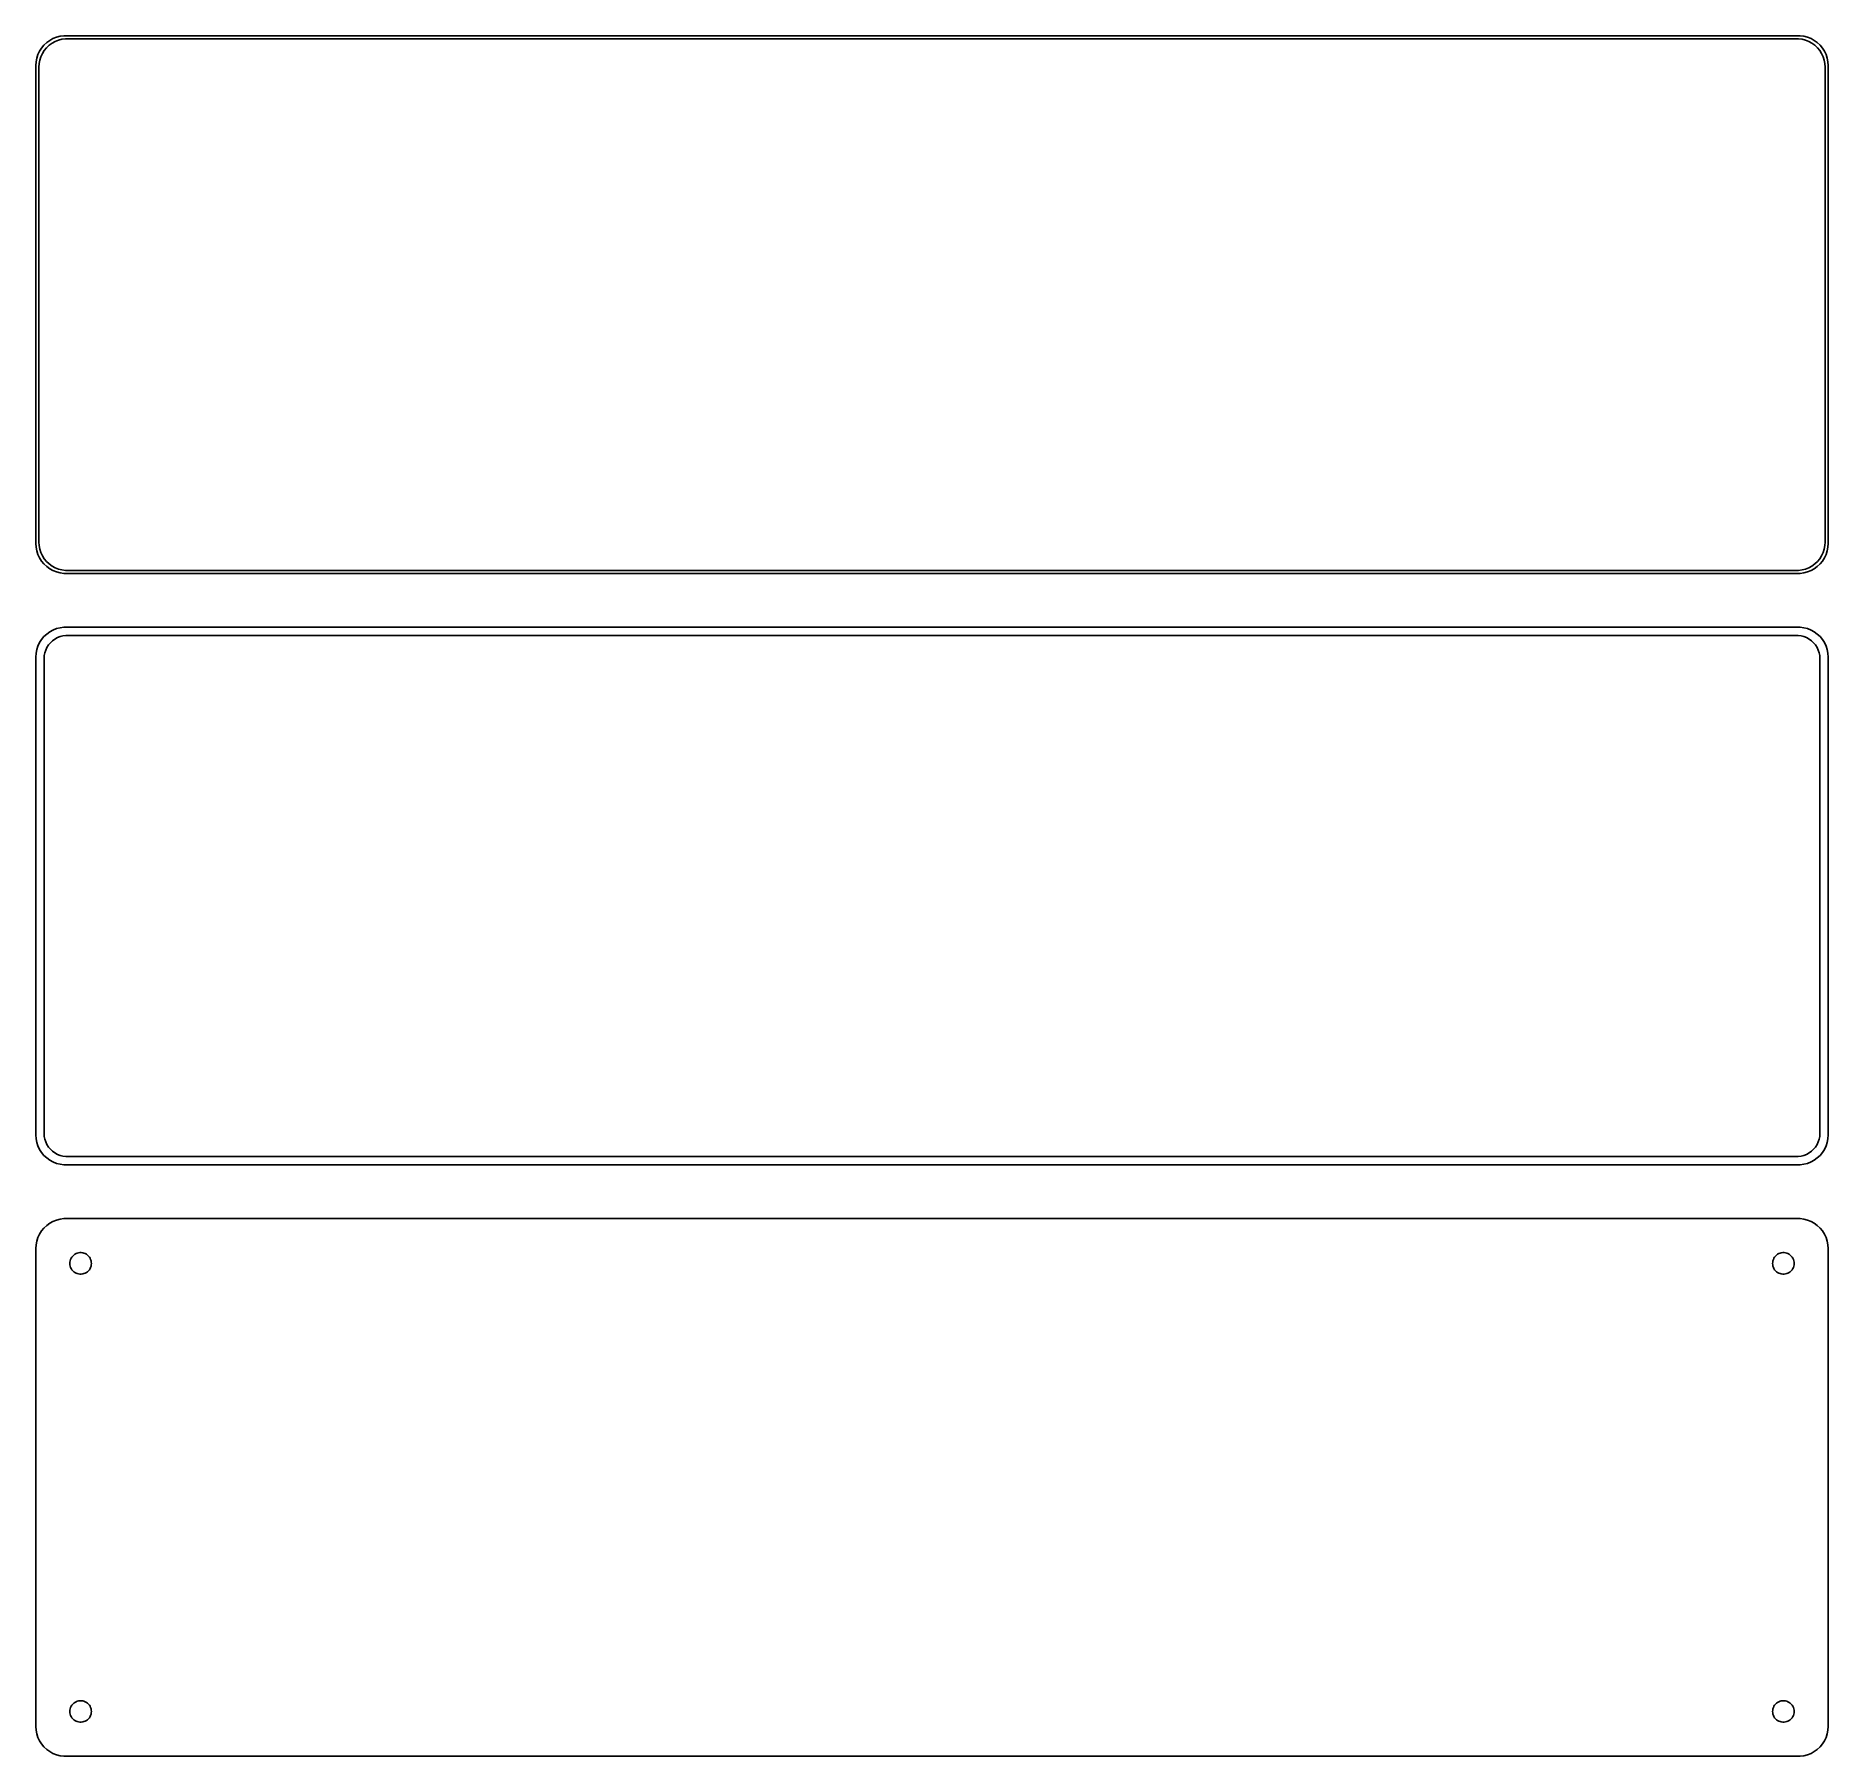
# Model space of a CAD drawing. Header units: metres. Extents: x -150 to 150, y 153 to 441.
import ezdxf

# ---------------------------------------------------------------- set-up
doc = ezdxf.new("R2010")
doc.units = ezdxf.units.M

msp = doc.modelspace()

# ---------------------------------------------------------------- linework, layer by layer
for p, q in [((-149.382, 438.409), (-149.649, 437.841)), ((-149.045, 438.939), (-149.382, 438.409)), ((-149.166, 437.499), (-148.912, 438.038)), ((-148.645, 439.423), (-149.045, 438.939)), ((-148.912, 438.038), (-148.593, 438.542)), ((-148.187, 439.853), (-148.645, 439.423)), ((-148.593, 438.542), (-148.213, 439.002)), ((-148.213, 439.002), (-147.778, 439.41)), ((-147.679, 440.222), (-148.187, 439.853)), ((-147.778, 439.41), (-147.295, 439.761)), ((-147.129, 440.524), (-147.679, 440.222)), ((-147.295, 439.761), (-146.772, 440.048)), ((-146.545, 440.755), (-147.129, 440.524)), ((-146.772, 440.048), (-146.218, 440.268)), ((-145.937, 440.911), (-146.545, 440.755)), ((-146.218, 440.268), (-145.64, 440.416)), ((-145.314, 440.99), (-145.937, 440.911)), ((-145.64, 440.416), (-145.048, 440.491)), ((145.314, 440.99), (-145.314, 440.99)), ((-145.048, 440.491), (145.048, 440.491)), ((145.048, 440.491), (145.64, 440.416)), ((145.937, 440.911), (145.314, 440.99)), ((145.64, 440.416), (146.218, 440.268)), ((146.545, 440.755), (145.937, 440.911)), ((146.218, 440.268), (146.772, 440.048)), ((147.129, 440.524), (146.545, 440.755)), ((146.772, 440.048), (147.295, 439.761)), ((147.679, 440.222), (147.129, 440.524)), ((147.295, 439.761), (147.778, 439.41)), ((148.187, 439.853), (147.679, 440.222)), ((147.778, 439.41), (148.213, 439.002)), ((148.645, 439.423), (148.187, 439.853)), ((148.213, 439.002), (148.593, 438.542)), ((148.593, 438.542), (148.912, 438.038)), ((149.045, 438.939), (148.645, 439.423)), ((148.912, 438.038), (149.166, 437.499)), ((149.382, 438.409), (149.045, 438.939)), ((149.649, 437.841), (149.382, 438.409)), ((-149.961, 436.627), (-150, 436)), ((-150, 436), (-150, 356)), ((-149.843, 437.243), (-149.961, 436.627)), ((-149.649, 437.841), (-149.843, 437.243)), ((-149.5, 435.75), (-149.463, 436.345)), ((-149.5, 356.25), (-149.5, 435.75)), ((-149.463, 436.345), (-149.351, 436.931)), ((-149.351, 436.931), (-149.166, 437.499)), ((149.166, 437.499), (149.351, 436.931)), ((149.351, 436.931), (149.463, 436.345)), ((149.463, 436.345), (149.5, 435.75)), ((149.5, 435.75), (149.5, 356.25)), ((149.843, 437.243), (149.649, 437.841)), ((149.961, 436.627), (149.843, 437.243)), ((150, 436), (149.961, 436.627)), ((150, 356), (150, 436)), ((-150, 356), (-149.961, 355.373)), ((-149.961, 355.373), (-149.843, 354.757)), ((-149.843, 354.757), (-149.649, 354.159)), ((-149.649, 354.159), (-149.382, 353.591)), ((-149.463, 355.655), (-149.5, 356.25)), ((-149.351, 355.069), (-149.463, 355.655)), ((-149.166, 354.501), (-149.351, 355.069)), ((-148.912, 353.962), (-149.166, 354.501)), ((149.166, 354.501), (148.912, 353.962)), ((149.351, 355.069), (149.166, 354.501)), ((149.463, 355.655), (149.351, 355.069)), ((149.382, 353.591), (149.649, 354.159)), ((149.5, 356.25), (149.463, 355.655)), ((149.649, 354.159), (149.843, 354.757)), ((149.843, 354.757), (149.961, 355.373)), ((149.961, 355.373), (150, 356)), ((-149.382, 353.591), (-149.045, 353.061)), ((-149.045, 353.061), (-148.645, 352.577)), ((-148.593, 353.458), (-148.912, 353.962)), ((-148.645, 352.577), (-148.187, 352.147)), ((-148.213, 352.998), (-148.593, 353.458)), ((-147.778, 352.59), (-148.213, 352.998)), ((-148.187, 352.147), (-147.679, 351.778)), ((-147.295, 352.239), (-147.778, 352.59)), ((-147.679, 351.778), (-147.129, 351.476)), ((-146.772, 351.952), (-147.295, 352.239)), ((-147.129, 351.476), (-146.545, 351.245)), ((-146.218, 351.732), (-146.772, 351.952)), ((-146.545, 351.245), (-145.937, 351.089)), ((-145.64, 351.584), (-146.218, 351.732)), ((-145.937, 351.089), (-145.314, 351.01)), ((-145.048, 351.509), (-145.64, 351.584)), ((-145.314, 351.01), (145.314, 351.01)), ((145.048, 351.509), (-145.048, 351.509)), ((145.64, 351.584), (145.048, 351.509)), ((145.314, 351.01), (145.937, 351.089)), ((146.218, 351.732), (145.64, 351.584)), ((145.937, 351.089), (146.545, 351.245)), ((146.772, 351.952), (146.218, 351.732)), ((146.545, 351.245), (147.129, 351.476)), ((147.295, 352.239), (146.772, 351.952)), ((147.129, 351.476), (147.679, 351.778)), ((147.778, 352.59), (147.295, 352.239)), ((147.679, 351.778), (148.187, 352.147)), ((148.213, 352.998), (147.778, 352.59)), ((148.187, 352.147), (148.645, 352.577)), ((148.593, 353.458), (148.213, 352.998)), ((148.912, 353.962), (148.593, 353.458)), ((148.645, 352.577), (149.045, 353.061)), ((149.045, 353.061), (149.382, 353.591)), ((-149.382, 339.409), (-149.649, 338.841)), ((-149.045, 339.939), (-149.382, 339.409)), ((-148.645, 340.423), (-149.045, 339.939)), ((-148.187, 340.853), (-148.645, 340.423)), ((-147.679, 341.222), (-148.187, 340.853)), ((-148.141, 338.614), (-147.88, 339.024)), ((-147.88, 339.024), (-147.571, 339.399)), ((-147.129, 341.524), (-147.679, 341.222)), ((-147.571, 339.399), (-147.216, 339.731)), ((-147.216, 339.731), (-146.823, 340.017)), ((-146.545, 341.755), (-147.129, 341.524)), ((-146.823, 340.017), (-146.398, 340.251)), ((-145.937, 341.911), (-146.545, 341.755)), ((-146.398, 340.251), (-145.946, 340.43)), ((-145.946, 340.43), (-145.475, 340.551)), ((-145.314, 341.99), (-145.937, 341.911)), ((-145.475, 340.551), (-144.993, 340.612)), ((145.314, 341.99), (-145.314, 341.99)), ((-144.993, 340.612), (144.993, 340.612)), ((144.993, 340.612), (145.475, 340.551)), ((145.937, 341.911), (145.314, 341.99)), ((145.475, 340.551), (145.946, 340.43)), ((146.545, 341.755), (145.937, 341.911)), ((145.946, 340.43), (146.398, 340.251)), ((146.398, 340.251), (146.823, 340.017)), ((147.129, 341.524), (146.545, 341.755)), ((146.823, 340.017), (147.216, 339.731)), ((147.679, 341.222), (147.129, 341.524)), ((147.216, 339.731), (147.571, 339.399)), ((147.571, 339.399), (147.88, 339.024)), ((148.187, 340.853), (147.679, 341.222)), ((147.88, 339.024), (148.141, 338.614)), ((148.645, 340.423), (148.187, 340.853)), ((149.045, 339.939), (148.645, 340.423)), ((149.382, 339.409), (149.045, 339.939)), ((149.649, 338.841), (149.382, 339.409)), ((-149.961, 337.627), (-150, 337)), ((-150, 337), (-150, 257)), ((-149.843, 338.243), (-149.961, 337.627)), ((-149.649, 338.841), (-149.843, 338.243)), ((-148.619, 336.75), (-148.589, 337.235)), ((-148.619, 257.25), (-148.619, 336.75)), ((-148.589, 337.235), (-148.498, 337.712)), ((-148.498, 337.712), (-148.348, 338.174)), ((-148.348, 338.174), (-148.141, 338.614)), ((148.141, 338.614), (148.348, 338.174)), ((148.348, 338.174), (148.498, 337.712)), ((148.498, 337.712), (148.589, 337.235)), ((148.589, 337.235), (148.619, 336.75)), ((148.619, 336.75), (148.619, 257.25)), ((149.843, 338.243), (149.649, 338.841)), ((149.961, 337.627), (149.843, 338.243)), ((150, 337), (149.961, 337.627)), ((150, 257), (150, 337)), ((-150, 257), (-149.961, 256.373)), ((-149.961, 256.373), (-149.843, 255.757)), ((-149.843, 255.757), (-149.649, 255.159)), ((-149.649, 255.159), (-149.382, 254.591)), ((-148.589, 256.765), (-148.619, 257.25)), ((-148.498, 256.288), (-148.589, 256.765)), ((-148.348, 255.826), (-148.498, 256.288)), ((-148.141, 255.386), (-148.348, 255.826)), ((-147.88, 254.976), (-148.141, 255.386)), ((148.141, 255.386), (147.88, 254.976)), ((148.348, 255.826), (148.141, 255.386)), ((148.498, 256.288), (148.348, 255.826)), ((148.589, 256.765), (148.498, 256.288)), ((148.619, 257.25), (148.589, 256.765)), ((149.382, 254.591), (149.649, 255.159)), ((149.649, 255.159), (149.843, 255.757)), ((149.843, 255.757), (149.961, 256.373)), ((149.961, 256.373), (150, 257)), ((-149.382, 254.591), (-149.045, 254.061)), ((-149.045, 254.061), (-148.645, 253.577)), ((-148.645, 253.577), (-148.187, 253.147)), ((-148.187, 253.147), (-147.679, 252.778)), ((-147.571, 254.601), (-147.88, 254.976)), ((-147.679, 252.778), (-147.129, 252.476)), ((-147.216, 254.269), (-147.571, 254.601)), ((-146.823, 253.983), (-147.216, 254.269)), ((-147.129, 252.476), (-146.545, 252.245)), ((-146.398, 253.749), (-146.823, 253.983)), ((-146.545, 252.245), (-145.937, 252.089)), ((-145.946, 253.57), (-146.398, 253.749)), ((-145.475, 253.449), (-145.946, 253.57)), ((-145.937, 252.089), (-145.314, 252.01)), ((-144.993, 253.388), (-145.475, 253.449)), ((-145.314, 252.01), (145.314, 252.01)), ((144.993, 253.388), (-144.993, 253.388)), ((145.475, 253.449), (144.993, 253.388)), ((145.314, 252.01), (145.937, 252.089)), ((145.946, 253.57), (145.475, 253.449)), ((145.937, 252.089), (146.545, 252.245)), ((146.398, 253.749), (145.946, 253.57)), ((146.823, 253.983), (146.398, 253.749)), ((146.545, 252.245), (147.129, 252.476)), ((147.216, 254.269), (146.823, 253.983)), ((147.129, 252.476), (147.679, 252.778)), ((147.571, 254.601), (147.216, 254.269)), ((147.88, 254.976), (147.571, 254.601)), ((147.679, 252.778), (148.187, 253.147)), ((148.187, 253.147), (148.645, 253.577)), ((148.645, 253.577), (149.045, 254.061)), ((149.045, 254.061), (149.382, 254.591)), ((-149.382, 240.409), (-149.649, 239.841)), ((-149.045, 240.939), (-149.382, 240.409)), ((-148.645, 241.423), (-149.045, 240.939)), ((-148.187, 241.853), (-148.645, 241.423)), ((-147.679, 242.222), (-148.187, 241.853)), ((-147.129, 242.524), (-147.679, 242.222)), ((-146.545, 242.755), (-147.129, 242.524)), ((-145.937, 242.911), (-146.545, 242.755)), ((-145.314, 242.99), (-145.937, 242.911)), ((145.314, 242.99), (-145.314, 242.99)), ((145.937, 242.911), (145.314, 242.99)), ((146.545, 242.755), (145.937, 242.911)), ((147.129, 242.524), (146.545, 242.755)), ((147.679, 242.222), (147.129, 242.524)), ((148.187, 241.853), (147.679, 242.222)), ((148.645, 241.423), (148.187, 241.853)), ((149.045, 240.939), (148.645, 241.423)), ((149.382, 240.409), (149.045, 240.939)), ((149.649, 239.841), (149.382, 240.409)), ((-149.961, 238.627), (-150, 238)), ((-150, 238), (-150, 158)), ((-149.843, 239.243), (-149.961, 238.627)), ((-149.649, 239.841), (-149.843, 239.243)), ((-143.647, 236.887), (-143.464, 237.02)), ((-143.464, 237.02), (-143.266, 237.129)), ((-143.266, 237.129), (-143.056, 237.212)), ((-143.056, 237.212), (-142.837, 237.268)), ((-142.837, 237.268), (-142.613, 237.296)), ((-142.613, 237.296), (-142.387, 237.296)), ((-142.387, 237.296), (-142.163, 237.268)), ((-142.163, 237.268), (-141.944, 237.212)), ((-141.944, 237.212), (-141.734, 237.129)), ((-141.734, 237.129), (-141.536, 237.02)), ((-141.536, 237.02), (-141.353, 236.887)), ((141.353, 236.887), (141.536, 237.02)), ((141.536, 237.02), (141.734, 237.129)), ((141.734, 237.129), (141.944, 237.212)), ((141.944, 237.212), (142.163, 237.268)), ((142.163, 237.268), (142.387, 237.296)), ((142.387, 237.296), (142.613, 237.296)), ((142.613, 237.296), (142.837, 237.268)), ((142.837, 237.268), (143.056, 237.212)), ((143.056, 237.212), (143.266, 237.129)), ((143.266, 237.129), (143.464, 237.02)), ((143.464, 237.02), (143.647, 236.887)), ((149.843, 239.243), (149.649, 239.841)), ((149.961, 238.627), (149.843, 239.243)), ((150, 238), (149.961, 238.627)), ((150, 158), (150, 238)), ((-144.3, 235.5), (-144.286, 235.726)), ((-144.286, 235.274), (-144.3, 235.5)), ((-144.286, 235.726), (-144.243, 235.948)), ((-144.243, 235.052), (-144.286, 235.274)), ((-144.243, 235.948), (-144.174, 236.163)), ((-144.174, 234.837), (-144.243, 235.052)), ((-144.174, 236.163), (-144.077, 236.367)), ((-144.077, 234.633), (-144.174, 234.837)), ((-144.077, 236.367), (-143.956, 236.558)), ((-143.956, 234.442), (-144.077, 234.633)), ((-143.956, 236.558), (-143.812, 236.732)), ((-143.812, 234.268), (-143.956, 234.442)), ((-143.812, 236.732), (-143.647, 236.887)), ((-143.647, 234.113), (-143.812, 234.268)), ((-143.464, 233.98), (-143.647, 234.113)), ((-141.353, 234.113), (-141.536, 233.98)), ((-141.353, 236.887), (-141.188, 236.732)), ((-141.188, 234.268), (-141.353, 234.113)), ((-141.188, 236.732), (-141.044, 236.558)), ((-141.044, 234.442), (-141.188, 234.268)), ((-141.044, 236.558), (-140.923, 236.367)), ((-140.923, 234.633), (-141.044, 234.442)), ((-140.923, 236.367), (-140.826, 236.163)), ((-140.826, 234.837), (-140.923, 234.633)), ((-140.826, 236.163), (-140.757, 235.948)), ((-140.757, 235.052), (-140.826, 234.837)), ((-140.757, 235.948), (-140.714, 235.726)), ((-140.714, 235.274), (-140.757, 235.052)), ((-140.714, 235.726), (-140.7, 235.5)), ((-140.7, 235.5), (-140.714, 235.274)), ((140.7, 235.5), (140.714, 235.726)), ((140.714, 235.274), (140.7, 235.5)), ((140.714, 235.726), (140.757, 235.948)), ((140.757, 235.052), (140.714, 235.274)), ((140.757, 235.948), (140.826, 236.163)), ((140.826, 234.837), (140.757, 235.052)), ((140.826, 236.163), (140.923, 236.367)), ((140.923, 234.633), (140.826, 234.837)), ((140.923, 236.367), (141.044, 236.558)), ((141.044, 234.442), (140.923, 234.633)), ((141.044, 236.558), (141.188, 236.732)), ((141.188, 234.268), (141.044, 234.442)), ((141.188, 236.732), (141.353, 236.887)), ((141.353, 234.113), (141.188, 234.268)), ((141.536, 233.98), (141.353, 234.113)), ((143.647, 234.113), (143.464, 233.98)), ((143.647, 236.887), (143.812, 236.732)), ((143.812, 234.268), (143.647, 234.113)), ((143.812, 236.732), (143.956, 236.558)), ((143.956, 234.442), (143.812, 234.268)), ((143.956, 236.558), (144.077, 236.367)), ((144.077, 234.633), (143.956, 234.442)), ((144.077, 236.367), (144.174, 236.163)), ((144.174, 234.837), (144.077, 234.633)), ((144.174, 236.163), (144.243, 235.948)), ((144.243, 235.052), (144.174, 234.837)), ((144.243, 235.948), (144.286, 235.726)), ((144.286, 235.274), (144.243, 235.052)), ((144.286, 235.726), (144.3, 235.5)), ((144.3, 235.5), (144.286, 235.274)), ((-143.266, 233.871), (-143.464, 233.98)), ((-143.056, 233.788), (-143.266, 233.871)), ((-142.837, 233.732), (-143.056, 233.788)), ((-142.613, 233.704), (-142.837, 233.732)), ((-142.387, 233.704), (-142.613, 233.704)), ((-142.163, 233.732), (-142.387, 233.704)), ((-141.944, 233.788), (-142.163, 233.732)), ((-141.734, 233.871), (-141.944, 233.788)), ((-141.536, 233.98), (-141.734, 233.871)), ((141.734, 233.871), (141.536, 233.98)), ((141.944, 233.788), (141.734, 233.871)), ((142.163, 233.732), (141.944, 233.788)), ((142.387, 233.704), (142.163, 233.732)), ((142.613, 233.704), (142.387, 233.704)), ((142.837, 233.732), (142.613, 233.704)), ((143.056, 233.788), (142.837, 233.732)), ((143.266, 233.871), (143.056, 233.788)), ((143.464, 233.98), (143.266, 233.871)), ((-143.647, 161.887), (-143.464, 162.02)), ((-143.464, 162.02), (-143.266, 162.129)), ((-143.266, 162.129), (-143.056, 162.212)), ((-143.056, 162.212), (-142.837, 162.268)), ((-142.837, 162.268), (-142.613, 162.296)), ((-142.613, 162.296), (-142.387, 162.296)), ((-142.387, 162.296), (-142.163, 162.268)), ((-142.163, 162.268), (-141.944, 162.212)), ((-141.944, 162.212), (-141.734, 162.129)), ((-141.734, 162.129), (-141.536, 162.02)), ((-141.536, 162.02), (-141.353, 161.887)), ((141.353, 161.887), (141.536, 162.02)), ((141.536, 162.02), (141.734, 162.129)), ((141.734, 162.129), (141.944, 162.212)), ((141.944, 162.212), (142.163, 162.268)), ((142.163, 162.268), (142.387, 162.296)), ((142.387, 162.296), (142.613, 162.296)), ((142.613, 162.296), (142.837, 162.268)), ((142.837, 162.268), (143.056, 162.212)), ((143.056, 162.212), (143.266, 162.129)), ((143.266, 162.129), (143.464, 162.02)), ((143.464, 162.02), (143.647, 161.887)), ((-144.3, 160.5), (-144.286, 160.726)), ((-144.286, 160.274), (-144.3, 160.5)), ((-144.286, 160.726), (-144.243, 160.948)), ((-144.243, 160.052), (-144.286, 160.274)), ((-144.243, 160.948), (-144.174, 161.163)), ((-144.174, 159.837), (-144.243, 160.052)), ((-144.174, 161.163), (-144.077, 161.367)), ((-144.077, 159.633), (-144.174, 159.837)), ((-144.077, 161.367), (-143.956, 161.558)), ((-143.956, 159.442), (-144.077, 159.633)), ((-143.956, 161.558), (-143.812, 161.732)), ((-143.812, 159.268), (-143.956, 159.442)), ((-143.812, 161.732), (-143.647, 161.887)), ((-143.647, 159.113), (-143.812, 159.268)), ((-143.464, 158.98), (-143.647, 159.113)), ((-141.353, 159.113), (-141.536, 158.98)), ((-141.353, 161.887), (-141.188, 161.732)), ((-141.188, 159.268), (-141.353, 159.113)), ((-141.188, 161.732), (-141.044, 161.558)), ((-141.044, 159.442), (-141.188, 159.268)), ((-141.044, 161.558), (-140.923, 161.367)), ((-140.923, 159.633), (-141.044, 159.442)), ((-140.923, 161.367), (-140.826, 161.163)), ((-140.826, 159.837), (-140.923, 159.633)), ((-140.826, 161.163), (-140.757, 160.948)), ((-140.757, 160.052), (-140.826, 159.837)), ((-140.757, 160.948), (-140.714, 160.726)), ((-140.714, 160.274), (-140.757, 160.052)), ((-140.714, 160.726), (-140.7, 160.5)), ((-140.7, 160.5), (-140.714, 160.274)), ((140.7, 160.5), (140.714, 160.726)), ((140.714, 160.274), (140.7, 160.5)), ((140.714, 160.726), (140.757, 160.948)), ((140.757, 160.052), (140.714, 160.274)), ((140.757, 160.948), (140.826, 161.163)), ((140.826, 159.837), (140.757, 160.052)), ((140.826, 161.163), (140.923, 161.367)), ((140.923, 159.633), (140.826, 159.837)), ((140.923, 161.367), (141.044, 161.558)), ((141.044, 159.442), (140.923, 159.633)), ((141.044, 161.558), (141.188, 161.732)), ((141.188, 159.268), (141.044, 159.442)), ((141.188, 161.732), (141.353, 161.887)), ((141.353, 159.113), (141.188, 159.268)), ((141.536, 158.98), (141.353, 159.113)), ((143.647, 159.113), (143.464, 158.98)), ((143.647, 161.887), (143.812, 161.732)), ((143.812, 159.268), (143.647, 159.113)), ((143.812, 161.732), (143.956, 161.558)), ((143.956, 159.442), (143.812, 159.268)), ((143.956, 161.558), (144.077, 161.367)), ((144.077, 159.633), (143.956, 159.442)), ((144.077, 161.367), (144.174, 161.163)), ((144.174, 159.837), (144.077, 159.633)), ((144.174, 161.163), (144.243, 160.948)), ((144.243, 160.052), (144.174, 159.837)), ((144.243, 160.948), (144.286, 160.726)), ((144.286, 160.274), (144.243, 160.052)), ((144.286, 160.726), (144.3, 160.5)), ((144.3, 160.5), (144.286, 160.274)), ((-150, 158), (-149.961, 157.373)), ((-149.961, 157.373), (-149.843, 156.757)), ((-149.843, 156.757), (-149.649, 156.159)), ((-149.649, 156.159), (-149.382, 155.591)), ((-143.266, 158.871), (-143.464, 158.98)), ((-143.056, 158.788), (-143.266, 158.871)), ((-142.837, 158.732), (-143.056, 158.788)), ((-142.613, 158.704), (-142.837, 158.732)), ((-142.387, 158.704), (-142.613, 158.704)), ((-142.163, 158.732), (-142.387, 158.704)), ((-141.944, 158.788), (-142.163, 158.732)), ((-141.734, 158.871), (-141.944, 158.788)), ((-141.536, 158.98), (-141.734, 158.871)), ((141.734, 158.871), (141.536, 158.98)), ((141.944, 158.788), (141.734, 158.871)), ((142.163, 158.732), (141.944, 158.788)), ((142.387, 158.704), (142.163, 158.732)), ((142.613, 158.704), (142.387, 158.704)), ((142.837, 158.732), (142.613, 158.704)), ((143.056, 158.788), (142.837, 158.732)), ((143.266, 158.871), (143.056, 158.788)), ((143.464, 158.98), (143.266, 158.871)), ((149.382, 155.591), (149.649, 156.159)), ((149.649, 156.159), (149.843, 156.757)), ((149.843, 156.757), (149.961, 157.373)), ((149.961, 157.373), (150, 158)), ((-149.382, 155.591), (-149.045, 155.061)), ((-149.045, 155.061), (-148.645, 154.577)), ((-148.645, 154.577), (-148.187, 154.147)), ((-148.187, 154.147), (-147.679, 153.778)), ((-147.679, 153.778), (-147.129, 153.476)), ((-147.129, 153.476), (-146.545, 153.245)), ((-146.545, 153.245), (-145.937, 153.089)), ((-145.937, 153.089), (-145.314, 153.01)), ((-145.314, 153.01), (145.314, 153.01)), ((145.314, 153.01), (145.937, 153.089)), ((145.937, 153.089), (146.545, 153.245)), ((146.545, 153.245), (147.129, 153.476)), ((147.129, 153.476), (147.679, 153.778)), ((147.679, 153.778), (148.187, 154.147)), ((148.187, 154.147), (148.645, 154.577)), ((148.645, 154.577), (149.045, 155.061)), ((149.045, 155.061), (149.382, 155.591))]:
    msp.add_line(p, q)

doc.saveas('drawing.dxf')
